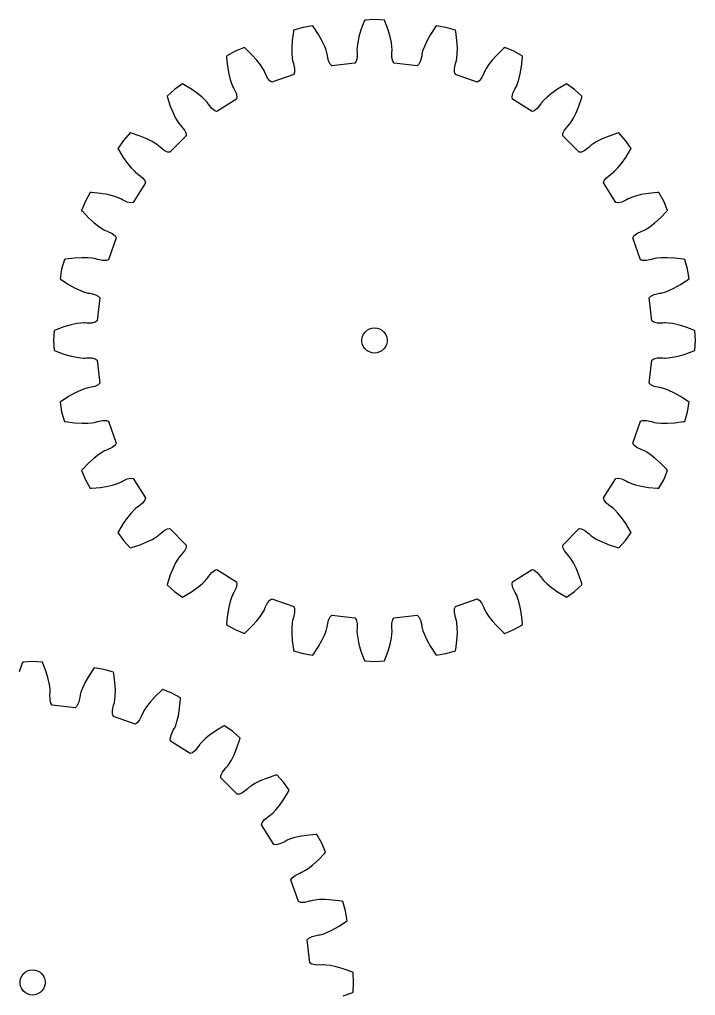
# Model space of a CAD drawing. Extents: x 0 to 158, y 0 to 229.
# Drawn here: x 77.3 to 157.8, y 113 to 229.2 of the extents above; entities that cross this region are included whole.
import ezdxf

# ---------------------------------------------------------------- set-up
doc = ezdxf.new("R2010")
doc.units = 0

msp = doc.modelspace()

# ---------------------------------------------------------------- linework, layer by layer
for p, q in [((118.35, 228.98), (117.98, 227.96)), ((118.42, 229.12), (118.35, 228.98)), ((119.59, 229.18), (118.42, 229.12)), ((120.76, 229.12), (119.59, 229.18)), ((120.83, 228.98), (120.76, 229.12)), ((121.21, 227.96), (120.83, 228.98)), ((109.93, 227.75), (109.79, 226.68)), ((109.96, 227.9), (109.93, 227.75)), ((111.09, 228.23), (109.96, 227.9)), ((112.25, 228.42), (111.09, 228.23)), ((112.34, 228.3), (112.25, 228.42)), ((112.94, 227.4), (112.34, 228.3)), ((117.98, 227.96), (117.73, 227.11)), ((121.45, 227.11), (121.21, 227.96)), ((126.84, 228.3), (126.25, 227.4)), ((126.93, 228.42), (126.84, 228.3)), ((128.09, 228.23), (126.93, 228.42)), ((129.22, 227.9), (128.09, 228.23)), ((129.25, 227.75), (129.22, 227.9)), ((129.39, 226.68), (129.25, 227.75)), ((109.79, 226.68), (109.74, 225.79)), ((113.37, 226.62), (112.94, 227.4)), ((113.66, 225.99), (113.37, 226.62)), ((117.73, 227.11), (117.59, 226.43)), ((121.6, 226.43), (121.45, 227.11)), ((125.81, 226.62), (125.52, 225.99)), ((126.25, 227.4), (125.81, 226.62)), ((129.45, 225.79), (129.39, 226.68)), ((103.02, 225.4), (101.99, 224.83)), ((104.1, 225.85), (103.02, 225.4)), ((104.22, 225.75), (104.1, 225.85)), ((105, 225), (104.22, 225.75)), ((109.74, 225.79), (109.75, 225.1)), ((113.84, 225.52), (113.66, 225.99)), ((113.92, 225.23), (113.84, 225.52)), ((117.52, 225.94), (117.5, 225.63)), ((117.5, 225.63), (117.5, 225.51)), ((117.5, 225.51), (117.52, 225.28)), ((117.59, 226.43), (117.52, 225.94)), ((121.66, 225.94), (121.6, 226.43)), ((121.68, 225.63), (121.66, 225.94)), ((121.66, 225.28), (121.68, 225.51)), ((121.68, 225.51), (121.68, 225.63)), ((125.35, 225.52), (125.26, 225.23)), ((125.52, 225.99), (125.35, 225.52)), ((129.44, 225.1), (129.45, 225.79)), ((134.96, 225.75), (134.18, 225)), ((135.08, 225.85), (134.96, 225.75)), ((136.16, 225.4), (135.08, 225.85)), ((137.19, 224.83), (136.16, 225.4)), ((101.99, 224.83), (101.99, 224.68)), ((101.99, 224.68), (102.09, 223.6)), ((105.6, 224.34), (105, 225)), ((106.02, 223.79), (105.6, 224.34)), ((109.75, 225.1), (109.79, 224.6)), ((109.79, 224.6), (109.84, 224.29)), ((109.84, 224.29), (109.87, 224.18)), ((109.87, 224.18), (109.94, 223.96)), ((113.94, 225.11), (113.92, 225.23)), ((113.98, 224.88), (113.94, 225.11)), ((114.12, 224.27), (113.98, 224.88)), ((114.32, 223.87), (114.12, 224.27)), ((117.42, 224.22), (117.26, 223.99)), ((117.52, 224.65), (117.42, 224.22)), ((117.52, 225.28), (117.52, 224.65)), ((121.67, 224.65), (121.66, 225.28)), ((121.76, 224.22), (121.67, 224.65)), ((121.93, 223.99), (121.76, 224.22)), ((125.06, 224.27), (124.87, 223.87)), ((125.21, 224.88), (125.06, 224.27)), ((125.24, 225.11), (125.21, 224.88)), ((125.26, 225.23), (125.24, 225.11)), ((129.24, 223.96), (129.31, 224.18)), ((129.31, 224.18), (129.34, 224.29)), ((129.34, 224.29), (129.39, 224.6)), ((129.39, 224.6), (129.44, 225.1)), ((133.59, 224.34), (133.16, 223.79)), ((134.18, 225), (133.59, 224.34)), ((137.09, 223.6), (137.19, 224.68)), ((137.19, 224.68), (137.19, 224.83)), ((102.09, 223.6), (102.24, 222.73)), ((106.3, 223.37), (106.02, 223.79)), ((106.44, 223.1), (106.3, 223.37)), ((106.49, 223), (106.44, 223.1)), ((109.94, 223.96), (110.08, 223.34)), ((110.08, 223.34), (110.08, 222.9)), ((114.52, 223.68), (114.32, 223.87)), ((117.26, 223.99), (114.52, 223.68)), ((124.66, 223.68), (121.93, 223.99)), ((124.87, 223.87), (124.66, 223.68)), ((129.1, 222.9), (129.11, 223.34)), ((129.11, 223.34), (129.24, 223.96)), ((132.74, 223.1), (132.69, 223)), ((132.89, 223.37), (132.74, 223.1)), ((133.16, 223.79), (132.89, 223.37)), ((136.94, 222.73), (137.09, 223.6)), ((102.24, 222.73), (102.4, 222.05)), ((102.4, 222.05), (102.56, 221.57)), ((106.57, 222.78), (106.49, 223)), ((106.85, 222.22), (106.57, 222.78)), ((107.13, 221.87), (106.85, 222.22)), ((107.38, 221.73), (107.13, 221.87)), ((109.97, 222.64), (107.38, 221.73)), ((110.08, 222.9), (109.97, 222.64)), ((129.21, 222.64), (129.1, 222.9)), ((131.81, 221.73), (129.21, 222.64)), ((132.05, 221.87), (131.81, 221.73)), ((132.33, 222.22), (132.05, 221.87)), ((132.61, 222.78), (132.33, 222.22)), ((132.69, 223), (132.61, 222.78)), ((136.62, 221.57), (136.78, 222.05)), ((136.78, 222.05), (136.94, 222.73)), ((95.78, 220.85), (94.9, 220.07)), ((96.73, 221.53), (95.78, 220.85)), ((96.87, 221.46), (96.73, 221.53)), ((97.8, 220.9), (96.87, 221.46)), ((98.52, 220.39), (97.8, 220.9)), ((102.56, 221.57), (102.68, 221.29)), ((102.68, 221.29), (102.73, 221.19)), ((102.73, 221.19), (102.85, 220.99)), ((102.85, 220.99), (103.12, 220.42)), ((136.07, 220.42), (136.33, 220.99)), ((136.33, 220.99), (136.46, 221.19)), ((136.46, 221.19), (136.51, 221.29)), ((136.51, 221.29), (136.62, 221.57)), ((141.38, 220.9), (140.66, 220.39)), ((142.31, 221.46), (141.38, 220.9)), ((142.45, 221.53), (142.31, 221.46)), ((143.41, 220.85), (142.45, 221.53)), ((144.28, 220.07), (143.41, 220.85)), ((94.9, 220.07), (94.94, 219.92)), ((94.94, 219.92), (95.27, 218.89)), ((99.06, 219.95), (98.52, 220.39)), ((99.42, 219.6), (99.06, 219.95)), ((99.63, 219.37), (99.42, 219.6)), ((103.17, 219.71), (100.84, 218.24)), ((103.12, 220.42), (103.22, 219.98)), ((103.22, 219.98), (103.17, 219.71)), ((135.97, 219.98), (136.07, 220.42)), ((136.01, 219.71), (135.97, 219.98)), ((138.34, 218.24), (136.01, 219.71)), ((139.76, 219.6), (139.56, 219.37)), ((140.12, 219.95), (139.76, 219.6)), ((140.66, 220.39), (140.12, 219.95)), ((143.91, 218.89), (144.25, 219.92)), ((144.25, 219.92), (144.28, 220.07)), ((95.27, 218.89), (95.61, 218.07)), ((99.7, 219.28), (99.63, 219.37)), ((99.82, 219.09), (99.7, 219.28)), ((100.22, 218.6), (99.82, 219.09)), ((100.57, 218.32), (100.22, 218.6)), ((138.96, 218.6), (138.61, 218.32)), ((139.36, 219.09), (138.96, 218.6)), ((139.49, 219.28), (139.36, 219.09)), ((139.56, 219.37), (139.49, 219.28)), ((143.57, 218.07), (143.91, 218.89)), ((95.61, 218.07), (95.92, 217.45)), ((95.92, 217.45), (96.18, 217.02)), ((100.84, 218.24), (100.57, 218.32)), ((138.61, 218.32), (138.34, 218.24)), ((143, 217.02), (143.26, 217.45)), ((143.26, 217.45), (143.57, 218.07)), ((96.18, 217.02), (96.36, 216.77)), ((96.36, 216.77), (96.43, 216.68)), ((96.43, 216.68), (96.59, 216.51)), ((96.59, 216.51), (96.98, 216.01)), ((142.2, 216.01), (142.59, 216.51)), ((142.59, 216.51), (142.75, 216.68)), ((142.75, 216.68), (142.83, 216.77)), ((142.83, 216.77), (143, 217.02)), ((90.51, 215.68), (89.73, 214.8)), ((90.66, 215.64), (90.51, 215.68)), ((91.69, 215.3), (90.66, 215.64)), ((92.51, 214.97), (91.69, 215.3)), ((93.13, 214.65), (92.51, 214.97)), ((97.19, 215.33), (95.25, 213.39)), ((96.98, 216.01), (97.17, 215.61)), ((97.17, 215.61), (97.19, 215.33)), ((141.99, 215.33), (142.01, 215.61)), ((143.94, 213.39), (141.99, 215.33)), ((142.01, 215.61), (142.2, 216.01)), ((146.67, 214.97), (146.05, 214.65)), ((147.5, 215.3), (146.67, 214.97)), ((148.52, 215.64), (147.5, 215.3)), ((148.67, 215.68), (148.52, 215.64)), ((149.46, 214.8), (148.67, 215.68)), ((89.73, 214.8), (89.05, 213.84)), ((89.05, 213.84), (89.12, 213.71)), ((93.56, 214.4), (93.13, 214.65)), ((93.81, 214.22), (93.56, 214.4)), ((93.9, 214.15), (93.81, 214.22)), ((94.07, 213.99), (93.9, 214.15)), ((94.57, 213.6), (94.07, 213.99)), ((145.12, 213.99), (144.62, 213.6)), ((145.28, 214.15), (145.12, 213.99)), ((145.37, 214.22), (145.28, 214.15)), ((145.62, 214.4), (145.37, 214.22)), ((146.05, 214.65), (145.62, 214.4)), ((150.13, 213.84), (149.46, 214.8)), ((150.07, 213.71), (150.13, 213.84)), ((89.12, 213.71), (89.67, 212.78)), ((89.67, 212.78), (90.19, 212.05)), ((94.97, 213.4), (94.57, 213.6)), ((95.25, 213.39), (94.97, 213.4)), ((144.22, 213.4), (143.94, 213.39)), ((144.62, 213.6), (144.22, 213.4)), ((149, 212.05), (149.51, 212.78)), ((149.51, 212.78), (150.07, 213.71)), ((90.19, 212.05), (90.63, 211.52)), ((90.63, 211.52), (90.97, 211.16)), ((148.21, 211.16), (148.56, 211.52)), ((148.56, 211.52), (149, 212.05)), ((90.97, 211.16), (91.2, 210.95)), ((91.2, 210.95), (91.29, 210.88)), ((91.29, 210.88), (91.49, 210.75)), ((91.49, 210.75), (91.98, 210.35)), ((91.98, 210.35), (92.26, 210.01)), ((146.93, 210.01), (147.2, 210.35)), ((147.2, 210.35), (147.69, 210.75)), ((147.69, 210.75), (147.89, 210.88)), ((147.89, 210.88), (147.98, 210.95)), ((147.98, 210.95), (148.21, 211.16)), ((92.34, 209.74), (90.87, 207.41)), ((92.26, 210.01), (92.34, 209.74)), ((146.85, 209.74), (146.93, 210.01)), ((148.31, 207.41), (146.85, 209.74)), ((85.74, 208.59), (85.18, 207.56)), ((85.9, 208.58), (85.74, 208.59)), ((86.98, 208.49), (85.9, 208.58)), ((87.85, 208.34), (86.98, 208.49)), ((88.53, 208.17), (87.85, 208.34)), ((89, 208.02), (88.53, 208.17)), ((89.29, 207.9), (89, 208.02)), ((150.18, 208.02), (149.9, 207.9)), ((150.66, 208.17), (150.18, 208.02)), ((151.33, 208.34), (150.66, 208.17)), ((152.21, 208.49), (151.33, 208.34)), ((153.28, 208.58), (152.21, 208.49)), ((153.44, 208.59), (153.28, 208.58)), ((154.01, 207.56), (153.44, 208.59)), ((85.18, 207.56), (84.73, 206.47)), ((89.39, 207.85), (89.29, 207.9)), ((89.59, 207.73), (89.39, 207.85)), ((90.16, 207.46), (89.59, 207.73)), ((90.6, 207.36), (90.16, 207.46)), ((90.87, 207.41), (90.6, 207.36)), ((148.59, 207.36), (148.31, 207.41)), ((149.02, 207.46), (148.59, 207.36)), ((149.59, 207.73), (149.02, 207.46)), ((149.79, 207.85), (149.59, 207.73)), ((149.9, 207.9), (149.79, 207.85)), ((154.46, 206.47), (154.01, 207.56)), ((84.73, 206.47), (84.83, 206.36)), ((84.83, 206.36), (85.57, 205.57)), ((153.61, 205.57), (154.36, 206.36)), ((154.36, 206.36), (154.46, 206.47)), ((85.57, 205.57), (86.24, 204.98)), ((86.24, 204.98), (86.79, 204.56)), ((86.79, 204.56), (87.2, 204.28)), ((151.98, 204.28), (152.4, 204.56)), ((152.4, 204.56), (152.95, 204.98)), ((152.95, 204.98), (153.61, 205.57)), ((87.2, 204.28), (87.47, 204.13)), ((87.47, 204.13), (87.58, 204.09)), ((87.58, 204.09), (87.79, 204)), ((87.79, 204), (88.36, 203.72)), ((88.36, 203.72), (88.71, 203.45)), ((88.71, 203.45), (88.85, 203.2)), ((150.34, 203.2), (150.47, 203.45)), ((150.47, 203.45), (150.82, 203.72)), ((150.82, 203.72), (151.39, 204)), ((151.39, 204), (151.61, 204.09)), ((151.61, 204.09), (151.71, 204.13)), ((151.71, 204.13), (151.98, 204.28)), ((88.85, 203.2), (87.94, 200.6)), ((151.25, 200.6), (150.34, 203.2)), ((82.68, 200.61), (82.35, 199.49)), ((82.83, 200.65), (82.68, 200.61)), ((83.9, 200.79), (82.83, 200.65)), ((84.79, 200.84), (83.9, 200.79)), ((85.48, 200.83), (84.79, 200.84)), ((85.98, 200.78), (85.48, 200.83)), ((86.28, 200.73), (85.98, 200.78)), ((86.39, 200.71), (86.28, 200.73)), ((86.62, 200.63), (86.39, 200.71)), ((87.23, 200.5), (86.62, 200.63)), ((87.68, 200.5), (87.23, 200.5)), ((87.94, 200.6), (87.68, 200.5)), ((151.5, 200.5), (151.25, 200.6)), ((151.95, 200.5), (151.5, 200.5)), ((152.57, 200.63), (151.95, 200.5)), ((152.79, 200.71), (152.57, 200.63)), ((152.9, 200.73), (152.79, 200.71)), ((153.2, 200.78), (152.9, 200.73)), ((153.7, 200.83), (153.2, 200.78)), ((154.4, 200.84), (153.7, 200.83)), ((155.28, 200.79), (154.4, 200.84)), ((156.36, 200.65), (155.28, 200.79)), ((156.51, 200.61), (156.36, 200.65)), ((156.83, 199.49), (156.51, 200.61)), ((82.35, 199.49), (82.16, 198.33)), ((157.03, 198.33), (156.83, 199.49)), ((82.16, 198.33), (82.28, 198.23)), ((82.28, 198.23), (83.18, 197.64)), ((83.18, 197.64), (83.96, 197.21)), ((155.23, 197.21), (156, 197.64)), ((156, 197.64), (156.91, 198.23)), ((156.91, 198.23), (157.03, 198.33)), ((83.96, 197.21), (84.59, 196.92)), ((84.59, 196.92), (85.06, 196.74)), ((85.06, 196.74), (85.35, 196.66)), ((85.35, 196.66), (85.46, 196.63)), ((85.46, 196.63), (85.7, 196.6)), ((85.7, 196.6), (86.31, 196.45)), ((86.31, 196.45), (86.71, 196.26)), ((152.47, 196.26), (152.87, 196.45)), ((152.87, 196.45), (153.49, 196.6)), ((153.49, 196.6), (153.72, 196.63)), ((153.72, 196.63), (153.83, 196.66)), ((153.83, 196.66), (154.13, 196.74)), ((154.13, 196.74), (154.6, 196.92)), ((154.6, 196.92), (155.23, 197.21)), ((86.9, 196.05), (86.59, 193.32)), ((86.71, 196.26), (86.9, 196.05)), ((152.28, 196.05), (152.47, 196.26)), ((152.59, 193.32), (152.28, 196.05)), ((83.47, 192.85), (82.61, 192.6)), ((84.15, 192.99), (83.47, 192.85)), ((84.64, 193.06), (84.15, 192.99)), ((84.95, 193.08), (84.64, 193.06)), ((85.06, 193.07), (84.95, 193.08)), ((85.3, 193.05), (85.06, 193.07)), ((85.93, 193.06), (85.3, 193.05)), ((86.36, 193.16), (85.93, 193.06)), ((86.59, 193.32), (86.36, 193.16)), ((152.82, 193.16), (152.59, 193.32)), ((153.26, 193.06), (152.82, 193.16)), ((153.89, 193.05), (153.26, 193.06)), ((154.12, 193.07), (153.89, 193.05)), ((154.23, 193.08), (154.12, 193.07)), ((154.54, 193.06), (154.23, 193.08)), ((155.04, 192.99), (154.54, 193.06)), ((155.72, 192.85), (155.04, 192.99)), ((156.57, 192.6), (155.72, 192.85)), ((81.46, 192.16), (81.39, 190.99)), ((81.6, 192.22), (81.46, 192.16)), ((82.61, 192.6), (81.6, 192.22)), ((118.16, 191.45), (118.29, 191.74)), ((118.29, 191.74), (118.48, 191.99)), ((118.48, 191.99), (118.71, 192.2)), ((118.71, 192.2), (118.98, 192.36)), ((118.98, 192.36), (119.28, 192.45)), ((119.28, 192.45), (119.59, 192.49)), ((119.59, 192.49), (119.9, 192.45)), ((119.9, 192.45), (120.2, 192.36)), ((120.2, 192.36), (120.47, 192.2)), ((120.47, 192.2), (120.71, 191.99)), ((120.71, 191.99), (120.89, 191.74)), ((120.89, 191.74), (121.02, 191.45)), ((157.58, 192.22), (156.57, 192.6)), ((157.72, 192.16), (157.58, 192.22)), ((157.79, 190.99), (157.72, 192.16)), ((81.39, 190.99), (81.46, 189.81)), ((118.1, 191.14), (118.16, 191.45)), ((118.1, 190.83), (118.1, 191.14)), ((118.16, 190.52), (118.1, 190.83)), ((118.29, 190.24), (118.16, 190.52)), ((121.02, 190.52), (120.89, 190.24)), ((121.02, 191.45), (121.08, 191.14)), ((121.08, 190.83), (121.02, 190.52)), ((121.08, 191.14), (121.08, 190.83)), ((157.72, 189.81), (157.79, 190.99)), ((81.46, 189.81), (81.6, 189.75)), ((81.6, 189.75), (82.61, 189.37)), ((82.61, 189.37), (83.47, 189.12)), ((118.48, 189.98), (118.29, 190.24)), ((118.71, 189.77), (118.48, 189.98)), ((118.98, 189.62), (118.71, 189.77)), ((119.28, 189.52), (118.98, 189.62)), ((119.59, 189.49), (119.28, 189.52)), ((119.9, 189.52), (119.59, 189.49)), ((120.2, 189.62), (119.9, 189.52)), ((120.47, 189.77), (120.2, 189.62)), ((120.71, 189.98), (120.47, 189.77)), ((120.89, 190.24), (120.71, 189.98)), ((155.72, 189.12), (156.57, 189.37)), ((156.57, 189.37), (157.58, 189.75)), ((157.58, 189.75), (157.72, 189.81)), ((83.47, 189.12), (84.15, 188.98)), ((84.15, 188.98), (84.64, 188.91)), ((84.64, 188.91), (84.95, 188.9)), ((84.95, 188.9), (85.06, 188.9)), ((85.06, 188.9), (85.3, 188.92)), ((85.3, 188.92), (85.93, 188.91)), ((85.93, 188.91), (86.36, 188.81)), ((86.36, 188.81), (86.59, 188.65)), ((86.59, 188.65), (86.9, 185.92)), ((152.28, 185.92), (152.59, 188.65)), ((152.59, 188.65), (152.82, 188.81)), ((152.82, 188.81), (153.26, 188.91)), ((153.26, 188.91), (153.89, 188.92)), ((153.89, 188.92), (154.12, 188.9)), ((154.12, 188.9), (154.23, 188.9)), ((154.23, 188.9), (154.54, 188.91)), ((154.54, 188.91), (155.04, 188.98)), ((155.04, 188.98), (155.72, 189.12)), ((86.9, 185.92), (86.71, 185.71)), ((152.47, 185.71), (152.28, 185.92)), ((83.96, 184.76), (83.18, 184.33)), ((84.59, 185.05), (83.96, 184.76)), ((85.06, 185.23), (84.59, 185.05)), ((85.35, 185.32), (85.06, 185.23)), ((85.46, 185.34), (85.35, 185.32)), ((85.7, 185.37), (85.46, 185.34)), ((86.31, 185.52), (85.7, 185.37)), ((86.71, 185.71), (86.31, 185.52)), ((152.87, 185.52), (152.47, 185.71)), ((153.49, 185.37), (152.87, 185.52)), ((153.72, 185.34), (153.49, 185.37)), ((153.83, 185.32), (153.72, 185.34)), ((154.13, 185.23), (153.83, 185.32)), ((154.6, 185.05), (154.13, 185.23)), ((155.23, 184.76), (154.6, 185.05)), ((156, 184.33), (155.23, 184.76)), ((82.28, 183.74), (82.16, 183.64)), ((82.16, 183.64), (82.35, 182.49)), ((83.18, 184.33), (82.28, 183.74)), ((156.91, 183.74), (156, 184.33)), ((156.83, 182.49), (157.03, 183.64)), ((157.03, 183.64), (156.91, 183.74)), ((82.35, 182.49), (82.68, 181.36)), ((156.51, 181.36), (156.83, 182.49)), ((82.68, 181.36), (82.83, 181.33)), ((82.83, 181.33), (83.9, 181.18)), ((85.98, 181.19), (86.28, 181.24)), ((86.28, 181.24), (86.39, 181.27)), ((86.39, 181.27), (86.62, 181.34)), ((86.62, 181.34), (87.23, 181.47)), ((87.23, 181.47), (87.68, 181.47)), ((87.68, 181.47), (87.94, 181.37)), ((87.94, 181.37), (88.85, 178.77)), ((150.34, 178.77), (151.25, 181.37)), ((151.25, 181.37), (151.5, 181.47)), ((151.5, 181.47), (151.95, 181.47)), ((151.95, 181.47), (152.57, 181.34)), ((152.57, 181.34), (152.79, 181.27)), ((152.79, 181.27), (152.9, 181.24)), ((152.9, 181.24), (153.2, 181.19)), ((155.28, 181.18), (156.36, 181.33)), ((156.36, 181.33), (156.51, 181.36)), ((83.9, 181.18), (84.79, 181.13)), ((84.79, 181.13), (85.48, 181.14)), ((85.48, 181.14), (85.98, 181.19)), ((153.2, 181.19), (153.7, 181.14)), ((153.7, 181.14), (154.4, 181.13)), ((154.4, 181.13), (155.28, 181.18)), ((87.47, 177.84), (87.2, 177.69)), ((87.58, 177.89), (87.47, 177.84)), ((87.79, 177.97), (87.58, 177.89)), ((88.36, 178.25), (87.79, 177.97)), ((88.71, 178.53), (88.36, 178.25)), ((88.85, 178.77), (88.71, 178.53)), ((150.47, 178.53), (150.34, 178.77)), ((150.82, 178.25), (150.47, 178.53)), ((151.39, 177.97), (150.82, 178.25)), ((151.61, 177.89), (151.39, 177.97)), ((151.71, 177.84), (151.61, 177.89)), ((151.98, 177.69), (151.71, 177.84)), ((86.24, 176.99), (85.57, 176.4)), ((86.79, 177.41), (86.24, 176.99)), ((87.2, 177.69), (86.79, 177.41)), ((152.4, 177.41), (151.98, 177.69)), ((152.95, 176.99), (152.4, 177.41)), ((153.61, 176.4), (152.95, 176.99)), ((84.83, 175.62), (84.73, 175.5)), ((84.73, 175.5), (85.18, 174.41)), ((85.57, 176.4), (84.83, 175.62)), ((154.36, 175.62), (153.61, 176.4)), ((154.01, 174.41), (154.46, 175.5)), ((154.46, 175.5), (154.36, 175.62)), ((85.18, 174.41), (85.74, 173.39)), ((89.39, 174.12), (89.59, 174.24)), ((89.59, 174.24), (90.16, 174.51)), ((90.16, 174.51), (90.6, 174.61)), ((90.6, 174.61), (90.87, 174.56)), ((90.87, 174.56), (92.34, 172.24)), ((146.85, 172.24), (148.31, 174.56)), ((148.31, 174.56), (148.59, 174.61)), ((148.59, 174.61), (149.02, 174.51)), ((149.02, 174.51), (149.59, 174.24)), ((149.59, 174.24), (149.79, 174.12)), ((153.44, 173.39), (154.01, 174.41)), ((85.74, 173.39), (85.9, 173.39)), ((85.9, 173.39), (86.98, 173.49)), ((86.98, 173.49), (87.85, 173.63)), ((87.85, 173.63), (88.53, 173.8)), ((88.53, 173.8), (89, 173.95)), ((89, 173.95), (89.29, 174.07)), ((89.29, 174.07), (89.39, 174.12)), ((149.79, 174.12), (149.9, 174.07)), ((149.9, 174.07), (150.18, 173.95)), ((150.18, 173.95), (150.66, 173.8)), ((150.66, 173.8), (151.33, 173.63)), ((151.33, 173.63), (152.21, 173.49)), ((152.21, 173.49), (153.28, 173.39)), ((153.28, 173.39), (153.44, 173.39)), ((92.26, 171.97), (91.98, 171.62)), ((92.34, 172.24), (92.26, 171.97)), ((146.93, 171.97), (146.85, 172.24)), ((147.2, 171.62), (146.93, 171.97)), ((90.97, 170.82), (90.63, 170.45)), ((91.2, 171.02), (90.97, 170.82)), ((91.29, 171.09), (91.2, 171.02)), ((91.49, 171.22), (91.29, 171.09)), ((91.98, 171.62), (91.49, 171.22)), ((147.69, 171.22), (147.2, 171.62)), ((147.89, 171.09), (147.69, 171.22)), ((147.98, 171.02), (147.89, 171.09)), ((148.21, 170.82), (147.98, 171.02)), ((148.56, 170.45), (148.21, 170.82)), ((90.19, 169.92), (89.67, 169.19)), ((90.63, 170.45), (90.19, 169.92)), ((149, 169.92), (148.56, 170.45)), ((149.51, 169.19), (149, 169.92)), ((89.67, 169.19), (89.12, 168.27)), ((94.57, 168.37), (94.97, 168.57)), ((94.97, 168.57), (95.25, 168.59)), ((95.25, 168.59), (97.19, 166.64)), ((141.99, 166.64), (143.94, 168.59)), ((143.94, 168.59), (144.22, 168.57)), ((144.22, 168.57), (144.62, 168.37)), ((150.07, 168.27), (149.51, 169.19)), ((89.12, 168.27), (89.05, 168.13)), ((89.05, 168.13), (89.73, 167.17)), ((92.51, 167.01), (93.13, 167.32)), ((93.13, 167.32), (93.56, 167.57)), ((93.56, 167.57), (93.81, 167.75)), ((93.81, 167.75), (93.9, 167.82)), ((93.9, 167.82), (94.07, 167.99)), ((94.07, 167.99), (94.57, 168.37)), ((144.62, 168.37), (145.12, 167.99)), ((145.12, 167.99), (145.28, 167.82)), ((145.28, 167.82), (145.37, 167.75)), ((145.37, 167.75), (145.62, 167.57)), ((145.62, 167.57), (146.05, 167.32)), ((146.05, 167.32), (146.67, 167.01)), ((149.46, 167.17), (150.13, 168.13)), ((150.13, 168.13), (150.07, 168.27)), ((89.73, 167.17), (90.51, 166.3)), ((90.51, 166.3), (90.66, 166.33)), ((90.66, 166.33), (91.69, 166.67)), ((91.69, 166.67), (92.51, 167.01)), ((97.17, 166.36), (96.98, 165.96)), ((97.19, 166.64), (97.17, 166.36)), ((142.01, 166.36), (141.99, 166.64)), ((142.2, 165.96), (142.01, 166.36)), ((146.67, 167.01), (147.5, 166.67)), ((147.5, 166.67), (148.52, 166.33)), ((148.52, 166.33), (148.67, 166.3)), ((148.67, 166.3), (149.46, 167.17)), ((96.18, 164.95), (95.92, 164.52)), ((96.36, 165.2), (96.18, 164.95)), ((96.43, 165.29), (96.36, 165.2)), ((96.59, 165.46), (96.43, 165.29)), ((96.98, 165.96), (96.59, 165.46)), ((142.59, 165.46), (142.2, 165.96)), ((142.75, 165.29), (142.59, 165.46)), ((142.83, 165.2), (142.75, 165.29)), ((143, 164.95), (142.83, 165.2)), ((143.26, 164.52), (143, 164.95)), ((95.61, 163.9), (95.27, 163.08)), ((95.92, 164.52), (95.61, 163.9)), ((143.57, 163.9), (143.26, 164.52)), ((143.91, 163.08), (143.57, 163.9)), ((95.27, 163.08), (94.94, 162.05)), ((99.63, 162.6), (99.7, 162.69)), ((99.7, 162.69), (99.82, 162.88)), ((99.82, 162.88), (100.22, 163.37)), ((100.22, 163.37), (100.57, 163.65)), ((100.57, 163.65), (100.84, 163.73)), ((100.84, 163.73), (103.17, 162.27)), ((136.01, 162.27), (138.34, 163.73)), ((138.34, 163.73), (138.61, 163.65)), ((138.61, 163.65), (138.96, 163.37)), ((138.96, 163.37), (139.36, 162.88)), ((139.36, 162.88), (139.49, 162.69)), ((139.49, 162.69), (139.56, 162.6)), ((144.25, 162.05), (143.91, 163.08)), ((94.94, 162.05), (94.9, 161.9)), ((94.9, 161.9), (95.78, 161.12)), ((97.8, 161.07), (98.52, 161.58)), ((98.52, 161.58), (99.06, 162.02)), ((99.06, 162.02), (99.42, 162.37)), ((99.42, 162.37), (99.63, 162.6)), ((103.12, 161.56), (102.85, 160.98)), ((103.22, 161.99), (103.12, 161.56)), ((103.17, 162.27), (103.22, 161.99)), ((135.97, 161.99), (136.01, 162.27)), ((136.07, 161.56), (135.97, 161.99)), ((136.33, 160.98), (136.07, 161.56)), ((139.56, 162.6), (139.76, 162.37)), ((139.76, 162.37), (140.12, 162.02)), ((140.12, 162.02), (140.66, 161.58)), ((140.66, 161.58), (141.38, 161.07)), ((143.41, 161.12), (144.28, 161.9)), ((144.28, 161.9), (144.25, 162.05)), ((95.78, 161.12), (96.73, 160.44)), ((96.73, 160.44), (96.87, 160.51)), ((96.87, 160.51), (97.8, 161.07)), ((102.56, 160.4), (102.4, 159.92)), ((102.68, 160.68), (102.56, 160.4)), ((102.73, 160.78), (102.68, 160.68)), ((102.85, 160.98), (102.73, 160.78)), ((136.46, 160.78), (136.33, 160.98)), ((136.51, 160.68), (136.46, 160.78)), ((136.62, 160.4), (136.51, 160.68)), ((136.78, 159.92), (136.62, 160.4)), ((141.38, 161.07), (142.31, 160.51)), ((142.31, 160.51), (142.45, 160.44)), ((142.45, 160.44), (143.41, 161.12)), ((102.24, 159.25), (102.09, 158.37)), ((102.4, 159.92), (102.24, 159.25)), ((106.49, 158.97), (106.57, 159.19)), ((106.57, 159.19), (106.85, 159.76)), ((106.85, 159.76), (107.13, 160.1)), ((107.13, 160.1), (107.38, 160.24)), ((107.38, 160.24), (109.97, 159.33)), ((109.97, 159.33), (110.08, 159.07)), ((129.1, 159.07), (129.21, 159.33)), ((129.21, 159.33), (131.81, 160.24)), ((131.81, 160.24), (132.05, 160.1)), ((132.05, 160.1), (132.33, 159.76)), ((132.33, 159.76), (132.61, 159.19)), ((132.61, 159.19), (132.69, 158.97)), ((136.94, 159.25), (136.78, 159.92)), ((137.09, 158.37), (136.94, 159.25)), ((102.09, 158.37), (101.99, 157.29)), ((105.6, 157.63), (106.02, 158.18)), ((106.02, 158.18), (106.3, 158.6)), ((106.3, 158.6), (106.44, 158.87)), ((106.44, 158.87), (106.49, 158.97)), ((109.94, 158.01), (109.87, 157.79)), ((110.08, 158.63), (109.94, 158.01)), ((110.08, 159.07), (110.08, 158.63)), ((114.12, 157.7), (114.32, 158.11)), ((114.32, 158.11), (114.52, 158.29)), ((114.52, 158.29), (117.26, 157.99)), ((117.26, 157.99), (117.42, 157.76)), ((121.76, 157.76), (121.93, 157.99)), ((121.93, 157.99), (124.66, 158.29)), ((124.66, 158.29), (124.87, 158.11)), ((124.87, 158.11), (125.06, 157.7)), ((129.11, 158.63), (129.1, 159.07)), ((129.24, 158.01), (129.11, 158.63)), ((129.31, 157.79), (129.24, 158.01)), ((132.69, 158.97), (132.74, 158.87)), ((132.74, 158.87), (132.89, 158.6)), ((132.89, 158.6), (133.16, 158.18)), ((133.16, 158.18), (133.59, 157.63)), ((137.19, 157.29), (137.09, 158.37)), ((101.99, 157.29), (101.99, 157.14)), ((101.99, 157.14), (103.02, 156.57)), ((104.22, 156.22), (105, 156.97)), ((105, 156.97), (105.6, 157.63)), ((109.75, 156.88), (109.74, 156.18)), ((109.79, 157.37), (109.75, 156.88)), ((109.84, 157.68), (109.79, 157.37)), ((109.87, 157.79), (109.84, 157.68)), ((113.92, 156.75), (113.94, 156.86)), ((113.94, 156.86), (113.98, 157.09)), ((113.98, 157.09), (114.12, 157.7)), ((117.42, 157.76), (117.52, 157.32)), ((117.52, 157.32), (117.52, 156.69)), ((121.66, 156.69), (121.67, 157.32)), ((121.67, 157.32), (121.76, 157.76)), ((125.06, 157.7), (125.21, 157.09)), ((125.21, 157.09), (125.24, 156.86)), ((125.24, 156.86), (125.26, 156.75)), ((129.34, 157.68), (129.31, 157.79)), ((129.39, 157.37), (129.34, 157.68)), ((129.44, 156.88), (129.39, 157.37)), ((129.45, 156.18), (129.44, 156.88)), ((133.59, 157.63), (134.18, 156.97)), ((134.18, 156.97), (134.96, 156.22)), ((136.16, 156.57), (137.19, 157.14)), ((137.19, 157.14), (137.19, 157.29)), ((103.02, 156.57), (104.1, 156.12)), ((104.1, 156.12), (104.22, 156.22)), ((109.74, 156.18), (109.79, 155.29)), ((113.37, 155.35), (113.66, 155.98)), ((113.66, 155.98), (113.84, 156.45)), ((113.84, 156.45), (113.92, 156.75)), ((117.52, 156.69), (117.5, 156.46)), ((117.5, 156.46), (117.5, 156.34)), ((117.5, 156.34), (117.52, 156.04)), ((117.52, 156.04), (117.59, 155.54)), ((121.6, 155.54), (121.66, 156.04)), ((121.68, 156.46), (121.66, 156.69)), ((121.66, 156.04), (121.68, 156.34)), ((121.68, 156.34), (121.68, 156.46)), ((125.26, 156.75), (125.35, 156.45)), ((125.35, 156.45), (125.52, 155.98)), ((125.52, 155.98), (125.81, 155.35)), ((129.39, 155.29), (129.45, 156.18)), ((134.96, 156.22), (135.08, 156.12)), ((135.08, 156.12), (136.16, 156.57)), ((109.79, 155.29), (109.93, 154.22)), ((112.34, 153.67), (112.94, 154.58)), ((112.94, 154.58), (113.37, 155.35)), ((117.59, 155.54), (117.73, 154.86)), ((117.73, 154.86), (117.98, 154.01)), ((121.21, 154.01), (121.45, 154.86)), ((121.45, 154.86), (121.6, 155.54)), ((125.81, 155.35), (126.25, 154.58)), ((126.25, 154.58), (126.84, 153.67)), ((129.25, 154.22), (129.39, 155.29)), ((109.93, 154.22), (109.96, 154.07)), ((109.96, 154.07), (111.09, 153.75)), ((111.09, 153.75), (112.25, 153.55)), ((112.25, 153.55), (112.34, 153.67)), ((117.98, 154.01), (118.35, 152.99)), ((120.83, 152.99), (121.21, 154.01)), ((126.84, 153.67), (126.93, 153.55)), ((126.93, 153.55), (128.09, 153.75)), ((128.09, 153.75), (129.22, 154.07)), ((129.22, 154.07), (129.25, 154.22)), ((77.66, 152.58), (77.28, 151.57)), ((77.72, 152.72), (77.66, 152.58)), ((78.89, 152.79), (77.72, 152.72)), ((80.07, 152.72), (78.89, 152.79)), ((80.13, 152.58), (80.07, 152.72)), ((80.51, 151.57), (80.13, 152.58)), ((118.35, 152.99), (118.42, 152.85)), ((118.42, 152.85), (119.59, 152.79)), ((119.59, 152.79), (120.76, 152.85)), ((120.76, 152.85), (120.83, 152.99)), ((80.76, 150.72), (80.51, 151.57)), ((85.55, 151), (85.12, 150.23)), ((86.14, 151.91), (85.55, 151)), ((86.24, 152.03), (86.14, 151.91)), ((87.39, 151.83), (86.24, 152.03)), ((88.52, 151.51), (87.39, 151.83)), ((88.55, 151.36), (88.52, 151.51)), ((88.7, 150.28), (88.55, 151.36)), ((80.9, 150.04), (80.76, 150.72)), ((80.97, 149.54), (80.9, 150.04)), ((85.12, 150.23), (84.83, 149.6)), ((88.75, 149.4), (88.7, 150.28)), ((80.96, 148.89), (80.98, 149.12)), ((80.97, 148.26), (80.96, 148.89)), ((80.99, 149.23), (80.97, 149.54)), ((80.98, 149.12), (80.99, 149.23)), ((84.54, 148.72), (84.51, 148.49)), ((84.56, 148.83), (84.54, 148.72)), ((84.65, 149.13), (84.56, 148.83)), ((84.83, 149.6), (84.65, 149.13)), ((88.69, 148.2), (88.74, 148.7)), ((88.74, 148.7), (88.75, 149.4)), ((94.26, 149.36), (93.48, 148.61)), ((94.38, 149.46), (94.26, 149.36)), ((95.47, 149.01), (94.38, 149.46)), ((96.49, 148.44), (95.47, 149.01)), ((81.07, 147.82), (80.97, 148.26)), ((81.23, 147.59), (81.07, 147.82)), ((83.96, 147.28), (81.23, 147.59)), ((84.36, 147.87), (84.17, 147.47)), ((84.51, 148.49), (84.36, 147.87)), ((88.41, 146.95), (88.54, 147.57)), ((88.54, 147.57), (88.61, 147.79)), ((88.61, 147.79), (88.64, 147.9)), ((88.64, 147.9), (88.69, 148.2)), ((92.89, 147.95), (92.47, 147.4)), ((93.48, 148.61), (92.89, 147.95)), ((96.39, 147.21), (96.49, 148.28)), ((96.49, 148.28), (96.49, 148.44)), ((84.17, 147.47), (83.96, 147.28)), ((88.41, 146.5), (88.41, 146.95)), ((88.51, 146.25), (88.41, 146.5)), ((91.91, 146.39), (91.63, 145.82)), ((91.99, 146.61), (91.91, 146.39)), ((92.04, 146.71), (91.99, 146.61)), ((92.19, 146.98), (92.04, 146.71)), ((92.47, 147.4), (92.19, 146.98)), ((96.25, 146.33), (96.39, 147.21)), ((91.11, 145.34), (88.51, 146.25)), ((91.35, 145.47), (91.11, 145.34)), ((91.63, 145.82), (91.35, 145.47)), ((95.93, 145.18), (96.08, 145.66)), ((96.08, 145.66), (96.25, 146.33)), ((95.37, 144.02), (95.64, 144.59)), ((95.64, 144.59), (95.76, 144.79)), ((95.76, 144.79), (95.81, 144.9)), ((95.81, 144.9), (95.93, 145.18)), ((100.69, 144.51), (99.96, 144)), ((101.61, 145.07), (100.69, 144.51)), ((101.75, 145.13), (101.61, 145.07)), ((102.71, 144.46), (101.75, 145.13)), ((103.59, 143.67), (102.71, 144.46)), ((95.27, 143.59), (95.37, 144.02)), ((95.32, 143.31), (95.27, 143.59)), ((97.65, 141.85), (95.32, 143.31)), ((98.79, 142.89), (98.66, 142.69)), ((98.86, 142.98), (98.79, 142.89)), ((99.06, 143.21), (98.86, 142.98)), ((99.43, 143.56), (99.06, 143.21)), ((99.96, 144), (99.43, 143.56)), ((103.21, 142.5), (103.55, 143.52)), ((103.55, 143.52), (103.59, 143.67)), ((97.91, 141.93), (97.65, 141.85)), ((98.26, 142.2), (97.91, 141.93)), ((98.66, 142.69), (98.26, 142.2)), ((102.87, 141.67), (103.21, 142.5)), ((102.13, 140.37), (102.31, 140.62)), ((102.31, 140.62), (102.56, 141.05)), ((102.56, 141.05), (102.87, 141.67)), ((101.31, 139.22), (101.51, 139.62)), ((101.51, 139.62), (101.89, 140.12)), ((101.89, 140.12), (102.06, 140.28)), ((102.06, 140.28), (102.13, 140.37)), ((101.29, 138.94), (101.31, 139.22)), ((103.24, 136.99), (101.29, 138.94)), ((105.36, 138.26), (104.93, 138)), ((105.98, 138.57), (105.36, 138.26)), ((106.8, 138.91), (105.98, 138.57)), ((107.83, 139.25), (106.8, 138.91)), ((107.98, 139.28), (107.83, 139.25)), ((108.76, 138.41), (107.98, 139.28)), ((109.44, 137.45), (108.76, 138.41)), ((103.92, 137.2), (103.52, 137.01)), ((104.42, 137.59), (103.92, 137.2)), ((104.59, 137.75), (104.42, 137.59)), ((104.68, 137.83), (104.59, 137.75)), ((104.93, 138), (104.68, 137.83)), ((108.81, 136.38), (109.37, 137.31)), ((109.37, 137.31), (109.44, 137.45)), ((103.52, 137.01), (103.24, 136.99)), ((108.3, 135.66), (108.81, 136.38)), ((107.28, 134.56), (107.51, 134.76)), ((107.51, 134.76), (107.86, 135.12)), ((107.86, 135.12), (108.3, 135.66)), ((106.15, 133.34), (106.23, 133.61)), ((106.23, 133.61), (106.51, 133.96)), ((106.51, 133.96), (107, 134.36)), ((107, 134.36), (107.19, 134.49)), ((107.19, 134.49), (107.28, 134.56)), ((107.61, 131.01), (106.15, 133.34)), ((108.9, 131.33), (108.32, 131.07)), ((109.1, 131.46), (108.9, 131.33)), ((109.2, 131.51), (109.1, 131.46)), ((109.48, 131.62), (109.2, 131.51)), ((109.96, 131.78), (109.48, 131.62)), ((110.63, 131.94), (109.96, 131.78)), ((111.51, 132.09), (110.63, 131.94)), ((112.59, 132.19), (111.51, 132.09)), ((112.74, 132.19), (112.59, 132.19)), ((113.31, 131.16), (112.74, 132.19)), ((107.89, 130.97), (107.61, 131.01)), ((108.32, 131.07), (107.89, 130.97)), ((113.76, 130.08), (113.31, 131.16)), ((112.25, 128.59), (112.91, 129.18)), ((112.91, 129.18), (113.66, 129.96)), ((113.66, 129.96), (113.76, 130.08)), ((111.01, 127.74), (111.28, 127.89)), ((111.28, 127.89), (111.7, 128.16)), ((111.7, 128.16), (112.25, 128.59)), ((109.64, 126.81), (109.78, 127.05)), ((110.55, 124.21), (109.64, 126.81)), ((109.78, 127.05), (110.13, 127.33)), ((110.13, 127.33), (110.69, 127.61)), ((110.69, 127.61), (110.91, 127.69)), ((110.91, 127.69), (111.01, 127.74)), ((112.09, 124.31), (111.87, 124.24)), ((112.2, 124.34), (112.09, 124.31)), ((112.51, 124.39), (112.2, 124.34)), ((113.01, 124.44), (112.51, 124.39)), ((113.7, 124.45), (113.01, 124.44)), ((114.59, 124.39), (113.7, 124.45)), ((115.66, 124.25), (114.59, 124.39)), ((110.81, 124.1), (110.55, 124.21)), ((111.25, 124.11), (110.81, 124.1)), ((111.87, 124.24), (111.25, 124.11)), ((115.81, 124.22), (115.66, 124.25)), ((116.13, 123.09), (115.81, 124.22)), ((116.33, 121.93), (116.13, 123.09)), ((113.9, 120.52), (114.53, 120.81)), ((114.53, 120.81), (115.3, 121.25)), ((115.3, 121.25), (116.21, 121.84)), ((116.21, 121.84), (116.33, 121.93)), ((111.59, 119.66), (111.77, 119.87)), ((111.89, 116.93), (111.59, 119.66)), ((111.77, 119.87), (112.18, 120.06)), ((112.18, 120.06), (112.79, 120.21)), ((112.79, 120.21), (113.02, 120.24)), ((113.02, 120.24), (113.13, 120.26)), ((113.13, 120.26), (113.43, 120.35)), ((113.43, 120.35), (113.9, 120.52)), ((112.12, 116.76), (111.89, 116.93)), ((112.56, 116.67), (112.12, 116.76)), ((113.19, 116.66), (112.56, 116.67)), ((113.42, 116.68), (113.19, 116.66)), ((113.54, 116.68), (113.42, 116.68)), ((113.84, 116.66), (113.54, 116.68)), ((114.34, 116.6), (113.84, 116.66)), ((115.02, 116.45), (114.34, 116.6)), ((115.87, 116.21), (115.02, 116.45)), ((116.89, 115.83), (115.87, 116.21)), ((77.4, 114.75), (77.47, 115.06)), ((77.47, 115.06), (77.6, 115.34)), ((77.6, 115.34), (77.78, 115.6)), ((77.78, 115.6), (78.01, 115.81)), ((78.01, 115.81), (78.28, 115.96)), ((78.28, 115.96), (78.58, 116.06)), ((78.58, 116.06), (78.89, 116.09)), ((78.89, 116.09), (79.21, 116.06)), ((79.21, 116.06), (79.5, 115.96)), ((79.5, 115.96), (79.78, 115.81)), ((79.78, 115.81), (80.01, 115.6)), ((80.01, 115.6), (80.19, 115.34)), ((80.19, 115.34), (80.32, 115.06)), ((80.32, 115.06), (80.39, 114.75)), ((117.03, 115.76), (116.89, 115.83)), ((117.09, 114.59), (117.03, 115.76)), ((77.4, 114.43), (77.4, 114.75)), ((77.47, 114.13), (77.4, 114.43)), ((77.6, 113.84), (77.47, 114.13)), ((77.78, 113.59), (77.6, 113.84)), ((80.19, 113.84), (80.01, 113.59)), ((80.32, 114.13), (80.19, 113.84)), ((80.39, 114.43), (80.32, 114.13)), ((80.39, 114.75), (80.39, 114.43)), ((117.03, 113.42), (117.09, 114.59)), ((78.01, 113.38), (77.78, 113.59)), ((78.28, 113.22), (78.01, 113.38)), ((78.58, 113.12), (78.28, 113.22)), ((78.89, 113.09), (78.58, 113.12)), ((79.21, 113.12), (78.89, 113.09)), ((79.5, 113.22), (79.21, 113.12)), ((79.78, 113.38), (79.5, 113.22)), ((80.01, 113.59), (79.78, 113.38)), ((115.87, 112.98), (116.89, 113.35)), ((116.89, 113.35), (117.03, 113.42))]:
    msp.add_line(p, q)

doc.saveas('drawing.dxf')
